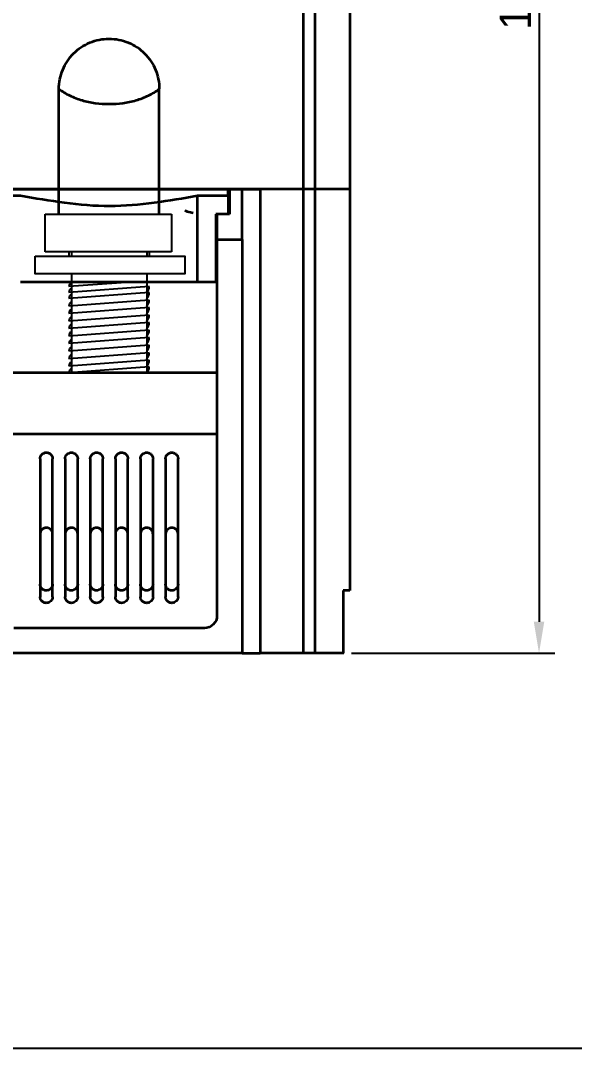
# Model space of a CAD drawing. Header units: millimetres. Extents: x 46 to 886, y 51 to 632.
# Drawn here: x 787.6 to 831.7, y 50.7 to 132.7 of the extents above; entities that cross this region are included whole.
import ezdxf

# ---------------------------------------------------------------- set-up
doc = ezdxf.new("R2010")
doc.units = ezdxf.units.MM
for name, color, linetype in [('3', 3, 'Continuous'), ('4', 133, 'Continuous'), ('55', 5, 'Continuous')]:
    doc.layers.add(name, color=color, linetype=linetype)
doc.styles.get("Standard").update_dxf_attribs({"font": 'BareunDotumPro1.ttf'})
doc.dimstyles.new('ISO-25', dxfattribs={"dimtxt": 2.5, "dimasz": 2.5, "dimexe": 1.25, "dimexo": 0.625, "dimtad": 1, "dimtxsty": 'Standard', "dimcen": 2.5, "dimadec": 0, "dimazin": 0, "dimtfac": 1, "dimtmove": 0, "dimatfit": 3, "dimfxl": 0, "dimarcsym": 0})

# ---------------------------------------------------------------- blocks, each defined once
blk = doc.blocks.new('*D37')
at = {"color": 0, "lineweight": -2}
for p, q in [((813.118, 187.256), (830.137, 187.256)), ((828.887, 184.756), (828.887, 84.756)), ((813.942, 82.256), (830.137, 82.256))]:
    blk.add_line(p, q, dxfattribs=at)
at = {"color": 0}
for points in [[(829.303, 184.756), (828.47, 184.756), (828.887, 187.256)], [(828.47, 84.756), (829.303, 84.756), (828.887, 82.256)]]:
    blk.add_solid(points, dxfattribs=at)
at = {"layer": 'Defpoints', "color": 0}
for p in [(812.493, 187.256), (813.317, 82.256), (828.887, 82.256)]:
    blk.add_point(p, dxfattribs=at)
at = {"color": 0, "insert": (827.012, 134.756), "char_height": 2.5, "attachment_point": 5, "rotation": 90}
blk.add_mtext('105', dxfattribs=at)

msp = doc.modelspace()

# ---------------------------------------------------------------- linework, layer by layer
at = {"color": 0, "linetype": 'ByBlock', "lineweight": 35}
for p, q in [((810.111, 82.256), (810.111, 171.956)), ((811.055, 82.256), (811.055, 171.956)), ((813.816, 171.956), (813.816, 119.256)), ((790.616, 117.256), (790.616, 127.256)), ((798.616, 117.256), (798.616, 127.256)), ((813.816, 119.256), (733.816, 119.256)), ((801.316, 119.256), (746.316, 119.256))]:
    msp.add_line(p, q, dxfattribs=at)
msp.add_lwpolyline([(46.411, 631.769), (886.327, 631.769), (886.327, 50.731), (46.411, 50.731)], close=True)
for points, knots in [([(790.616, 127.256), (790.616, 127.776), (790.825, 128.828), (791.715, 130.158), (793.044, 131.048), (794.096, 131.256), (794.616, 131.256)], [0, 0, 0, 0, 1.560723, 3.121445, 4.682168, 6.24289, 6.24289, 6.24289, 6.24289]), ([(794.616, 131.256), (795.137, 131.256), (796.189, 131.048), (797.518, 130.158), (798.408, 128.828), (798.616, 127.776), (798.616, 127.256)], [0, 0, 0, 0, 1.560723, 3.121445, 4.682168, 6.24289, 6.24289, 6.24289, 6.24289]), ([(790.616, 127.256), (790.886, 127.053), (791.479, 126.698), (792.462, 126.325), (793.52, 126.104), (794.616, 126.03), (795.713, 126.104), (796.771, 126.325), (797.754, 126.698), (798.347, 127.053), (798.616, 127.256)], [0, 0, 0, 0, 1.012314, 2.059029, 3.140808, 4.242998, 5.345189, 6.426967, 7.473683, 8.485997, 8.485997, 8.485997, 8.485997]), ([(801.316, 117.348), (801.243, 117.367), (801.094, 117.405), (800.871, 117.466), (800.72, 117.504), (800.645, 117.525)], [0, 0, 0, 0, 0.2286263, 0.4602496, 0.6945884, 0.6945884, 0.6945884, 0.6945884])]:
    msp.add_open_spline(points, degree=3, knots=knots, dxfattribs=at)
at = {"layer": '3', "color": 0, "linetype": 'ByBlock', "lineweight": 35}
for p, q in [((743.516, 119.256), (804.116, 119.256)), ((804.116, 118.72), (804.116, 119.256)), ((787.559, 118.72), (780.874, 118.72)), ((804.116, 118.72), (801.674, 118.72)), ((801.674, 111.856), (801.674, 118.72)), ((804.116, 118.72), (804.116, 117.256)), ((803.216, 117.256), (803.116, 117.256)), ((803.116, 117.256), (803.116, 111.856)), ((803.116, 111.856), (801.674, 111.856))]:
    msp.add_line(p, q, dxfattribs=at)
at = {"layer": '3'}
for p, q in [((789.511, 117.256), (799.592, 117.256)), ((789.511, 114.27), (789.511, 117.256)), ((799.592, 117.256), (799.592, 114.27)), ((799.592, 114.27), (789.511, 114.27)), ((791.416, 114.27), (791.416, 113.928)), ((791.616, 114.27), (791.616, 113.928)), ((797.616, 114.27), (797.616, 113.928)), ((797.816, 114.27), (797.816, 113.928)), ((791.616, 112.515), (791.616, 104.606)), ((797.616, 112.515), (797.616, 104.606)), ((796.36, 111.856), (791.416, 111.486)), ((797.816, 111.501), (791.416, 111.021)), ((797.816, 111.021), (791.416, 110.541)), ((797.816, 110.421), (791.416, 109.941)), ((797.816, 109.821), (791.416, 109.341)), ((797.816, 109.221), (791.416, 108.741)), ((797.816, 108.621), (791.416, 108.141)), ((797.816, 108.021), (791.416, 107.541)), ((797.816, 107.421), (791.416, 106.941)), ((797.816, 106.821), (791.416, 106.341)), ((797.816, 106.221), (791.416, 105.741)), ((797.816, 105.621), (791.416, 105.141)), ((797.816, 105.086), (791.416, 104.606))]:
    msp.add_line(p, q, dxfattribs=at)
msp.add_lwpolyline([(788.732, 113.928), (800.661, 113.928), (800.661, 112.515), (788.732, 112.515)], close=True, dxfattribs=at)
for centre, radius, start, end in [((791.831, 111.486), 0.414, 121.1623, 180), ((797.123, 111.501), 0.693, 314.35203, 0), ((791.831, 111.021), 0.414, 121.1623, 180), ((791.831, 110.541), 0.414, 121.1623, 180), ((797.123, 111.021), 0.693, 314.35203, 0), ((791.831, 109.941), 0.414, 121.1623, 180), ((797.123, 110.421), 0.693, 314.35203, 0), ((791.831, 109.341), 0.414, 121.1623, 180), ((791.831, 108.741), 0.414, 121.1623, 180), ((797.123, 109.821), 0.693, 314.35203, 0), ((797.123, 109.221), 0.693, 314.35203, 0), ((791.831, 108.156), 0.414, 121.1623, 180), ((797.123, 108.621), 0.693, 314.35203, 0), ((791.831, 107.556), 0.414, 121.1623, 180), ((797.123, 108.021), 0.693, 314.35203, 0), ((797.123, 107.421), 0.693, 314.35203, 0), ((791.831, 106.941), 0.414, 121.1623, 180), ((791.831, 106.341), 0.414, 121.1623, 180), ((797.123, 106.821), 0.693, 314.35203, 0), ((791.831, 105.741), 0.414, 121.1623, 180), ((797.123, 106.221), 0.693, 314.35203, 0), ((791.831, 105.141), 0.414, 121.1623, 180), ((791.831, 104.621), 0.414, 121.1623, 180), ((797.123, 105.621), 0.693, 314.35203, 0), ((797.123, 105.086), 0.693, 314.35203, 0)]:
    msp.add_arc(centre, radius, start, end, dxfattribs=at)
at = {"layer": '3', "color": 0, "linetype": 'ByBlock', "lineweight": 35}
msp.add_open_spline([(801.674, 118.72), (799.385, 118.338), (797.063, 117.907), (792.262, 117.897), (789.862, 118.336), (787.559, 118.72)], degree=3, knots=[0, 0, 0, 0, 0.5, 0.5, 1, 1, 1, 1], dxfattribs=at)
msp.add_rational_spline([(801.674, 111.856), (797.032, 111.856), (792.201, 111.856), (787.559, 111.856)], [0.989961183242, 0.963981359512, 0.963981359512, 0.989961183242], degree=3, dxfattribs=at)
at = {"layer": '4', "color": 0, "linetype": 'ByBlock', "lineweight": 35}
for p, q in [((804.116, 119.256), (804.216, 119.256)), ((804.216, 119.256), (805.216, 119.256)), ((804.216, 119.256), (804.216, 117.256)), ((805.216, 115.256), (805.216, 119.256)), ((805.216, 119.256), (806.652, 119.256)), ((806.652, 119.256), (806.652, 82.256)), ((813.816, 119.256), (806.652, 119.256)), ((813.816, 119.256), (813.816, 87.256)), ((804.216, 117.256), (803.216, 117.256)), ((803.216, 117.256), (803.216, 115.256)), ((803.216, 115.256), (803.216, 85.256)), ((803.216, 115.256), (805.216, 115.256)), ((805.216, 115.256), (805.216, 82.256)), ((789.116, 97.756), (789.116, 86.756)), ((790.116, 86.756), (790.116, 97.756)), ((791.116, 97.756), (791.116, 86.756)), ((792.116, 86.756), (792.116, 97.756)), ((793.116, 97.756), (793.116, 86.756)), ((794.116, 86.756), (794.116, 97.756)), ((795.116, 97.756), (795.116, 86.756)), ((796.116, 86.756), (796.116, 97.756)), ((797.116, 97.756), (797.116, 86.756)), ((798.116, 86.756), (798.116, 97.756)), ((799.116, 97.756), (799.116, 86.756)), ((800.116, 86.756), (800.116, 97.756)), ((813.816, 87.256), (813.279, 87.256)), ((802.216, 84.256), (787.016, 84.256)), ((805.216, 82.256), (742.416, 82.256)), ((805.216, 82.256), (806.652, 82.256)), ((813.266, 82.256), (806.652, 82.256))]:
    msp.add_line(p, q, dxfattribs=at)
at = {"layer": '4', "color": 0, "linetype": 'ByBlock', "lineweight": 35, "extrusion": (0, 0, -1)}
msp.add_arc((-802.216, 85.256), 1, 180, 270, dxfattribs=at)
at = {"layer": '4', "color": 0, "linetype": 'ByBlock', "lineweight": 35}
for points in [[(803.216, 104.606), (797.601, 104.606), (791.632, 104.606), (786.016, 104.606)], [(786.016, 99.756), (791.632, 99.756), (797.601, 99.756), (803.216, 99.756)]]:
    msp.add_rational_spline(points, [1, 0.960635087259, 0.960635087259, 1], degree=3, dxfattribs=at)
for points, knots in [([(789.116, 97.756), (789.116, 97.79), (789.12, 97.822), (789.133, 97.887), (789.143, 97.919), (789.168, 97.98), (789.184, 98.009), (789.221, 98.063), (789.242, 98.089), (789.311, 98.157), (789.367, 98.194), (789.457, 98.231), (789.488, 98.24), (789.551, 98.253), (789.583, 98.256), (789.648, 98.256), (789.681, 98.253), (789.744, 98.241), (789.775, 98.231), (789.835, 98.207), (789.864, 98.191), (789.919, 98.156), (789.944, 98.135), (789.991, 98.089), (790.012, 98.064), (790.049, 98.009), (790.065, 97.98), (790.09, 97.919), (790.1, 97.888), (790.113, 97.823), (790.116, 97.789), (790.116, 97.756)], [0, 0, 0, 0, 0.0625, 0.0625, 0.125, 0.125, 0.1875, 0.1875, 0.25, 0.25, 0.375, 0.375, 0.4375, 0.4375, 0.5, 0.5, 0.5625, 0.5625, 0.625, 0.625, 0.6875, 0.6875, 0.75, 0.75, 0.8125, 0.8125, 0.875, 0.875, 0.9375, 0.9375, 1, 1, 1, 1]), ([(791.116, 97.756), (791.116, 97.789), (791.12, 97.822), (791.133, 97.886), (791.142, 97.918), (791.168, 97.979), (791.183, 98.007), (791.22, 98.062), (791.241, 98.088), (791.31, 98.156), (791.366, 98.194), (791.486, 98.243), (791.551, 98.256), (791.649, 98.256), (791.682, 98.253), (791.745, 98.24), (791.776, 98.231), (791.837, 98.206), (791.866, 98.19), (791.92, 98.154), (791.946, 98.134), (791.992, 98.087), (792.013, 98.062), (792.05, 98.008), (792.065, 97.979), (792.091, 97.918), (792.1, 97.887), (792.113, 97.822), (792.116, 97.789), (792.116, 97.756)], [0, 0, 0, 0, 0.0625, 0.0625, 0.125, 0.125, 0.1875, 0.1875, 0.25, 0.25, 0.375, 0.375, 0.5, 0.5, 0.5625, 0.5625, 0.625, 0.625, 0.6875, 0.6875, 0.75, 0.75, 0.8125, 0.8125, 0.875, 0.875, 0.9375, 0.9375, 1, 1, 1, 1]), ([(793.116, 97.756), (793.116, 97.789), (793.12, 97.822), (793.132, 97.886), (793.142, 97.917), (793.167, 97.978), (793.183, 98.007), (793.219, 98.061), (793.24, 98.087), (793.309, 98.156), (793.365, 98.193), (793.485, 98.243), (793.551, 98.256), (793.649, 98.256), (793.682, 98.253), (793.746, 98.24), (793.777, 98.231), (793.838, 98.205), (793.867, 98.19), (793.921, 98.154), (793.946, 98.133), (793.993, 98.086), (794.014, 98.061), (794.05, 98.007), (794.066, 97.978), (794.091, 97.917), (794.1, 97.886), (794.113, 97.822), (794.116, 97.789), (794.116, 97.756)], [0, 0, 0, 0, 0.0625, 0.0625, 0.125, 0.125, 0.1875, 0.1875, 0.25, 0.25, 0.375, 0.375, 0.5, 0.5, 0.5625, 0.5625, 0.625, 0.625, 0.6875, 0.6875, 0.75, 0.75, 0.8125, 0.8125, 0.875, 0.875, 0.9375, 0.9375, 1, 1, 1, 1]), ([(795.116, 97.756), (795.116, 97.789), (795.12, 97.822), (795.132, 97.886), (795.142, 97.917), (795.167, 97.978), (795.183, 98.007), (795.219, 98.061), (795.24, 98.087), (795.309, 98.156), (795.365, 98.193), (795.485, 98.243), (795.551, 98.256), (795.649, 98.256), (795.682, 98.253), (795.746, 98.24), (795.777, 98.231), (795.838, 98.206), (795.867, 98.19), (795.921, 98.154), (795.946, 98.133), (795.993, 98.087), (796.014, 98.061), (796.05, 98.007), (796.066, 97.978), (796.091, 97.917), (796.1, 97.886), (796.113, 97.822), (796.116, 97.789), (796.116, 97.756)], [0, 0, 0, 0, 0.0625, 0.0625, 0.125, 0.125, 0.1875, 0.1875, 0.25, 0.25, 0.375, 0.375, 0.5, 0.5, 0.5625, 0.5625, 0.625, 0.625, 0.6875, 0.6875, 0.75, 0.75, 0.8125, 0.8125, 0.875, 0.875, 0.9375, 0.9375, 1, 1, 1, 1]), ([(797.116, 97.756), (797.116, 97.789), (797.12, 97.822), (797.133, 97.886), (797.142, 97.918), (797.168, 97.979), (797.183, 98.007), (797.219, 98.062), (797.241, 98.087), (797.31, 98.156), (797.366, 98.194), (797.486, 98.243), (797.552, 98.256), (797.649, 98.256), (797.682, 98.253), (797.746, 98.24), (797.777, 98.231), (797.837, 98.206), (797.866, 98.19), (797.92, 98.154), (797.946, 98.134), (797.992, 98.087), (798.013, 98.062), (798.05, 98.008), (798.065, 97.979), (798.091, 97.918), (798.1, 97.887), (798.113, 97.822), (798.116, 97.789), (798.116, 97.756)], [0, 0, 0, 0, 0.0625, 0.0625, 0.125, 0.125, 0.1875, 0.1875, 0.25, 0.25, 0.375, 0.375, 0.5, 0.5, 0.5625, 0.5625, 0.625, 0.625, 0.6875, 0.6875, 0.75, 0.75, 0.8125, 0.8125, 0.875, 0.875, 0.9375, 0.9375, 1, 1, 1, 1]), ([(799.116, 97.756), (799.116, 97.789), (799.12, 97.822), (799.133, 97.887), (799.143, 97.919), (799.168, 97.98), (799.184, 98.009), (799.221, 98.063), (799.242, 98.089), (799.312, 98.158), (799.368, 98.195), (799.458, 98.231), (799.489, 98.241), (799.553, 98.253), (799.585, 98.256), (799.649, 98.256), (799.682, 98.253), (799.745, 98.24), (799.776, 98.231), (799.836, 98.206), (799.865, 98.191), (799.919, 98.155), (799.944, 98.135), (799.991, 98.089), (800.012, 98.063), (800.049, 98.009), (800.065, 97.98), (800.09, 97.919), (800.1, 97.888), (800.113, 97.823), (800.116, 97.789), (800.116, 97.756)], [0, 0, 0, 0, 0.0625, 0.0625, 0.125, 0.125, 0.1875, 0.1875, 0.25, 0.25, 0.375, 0.375, 0.4375, 0.4375, 0.5, 0.5, 0.5625, 0.5625, 0.625, 0.625, 0.6875, 0.6875, 0.75, 0.75, 0.8125, 0.8125, 0.875, 0.875, 0.9375, 0.9375, 1, 1, 1, 1]), ([(790.116, 91.756), (790.116, 91.79), (790.113, 91.822), (790.1, 91.887), (790.09, 91.919), (790.064, 91.98), (790.049, 92.009), (790.012, 92.064), (789.991, 92.089), (789.921, 92.158), (789.865, 92.195), (789.775, 92.231), (789.743, 92.241), (789.68, 92.253), (789.648, 92.256), (789.583, 92.256), (789.551, 92.253), (789.488, 92.24), (789.457, 92.231), (789.397, 92.206), (789.368, 92.191), (789.314, 92.155), (789.289, 92.135), (789.218, 92.066), (789.181, 92.011), (789.143, 91.919), (789.133, 91.888), (789.12, 91.823), (789.116, 91.79), (789.116, 91.756)], [0, 0, 0, 0, 0.0625, 0.0625, 0.125, 0.125, 0.1875, 0.1875, 0.25, 0.25, 0.375, 0.375, 0.4375, 0.4375, 0.5, 0.5, 0.5625, 0.5625, 0.625, 0.625, 0.6875, 0.6875, 0.75, 0.75, 0.875, 0.875, 0.9375, 0.9375, 1, 1, 1, 1]), ([(792.116, 91.756), (792.116, 91.789), (792.113, 91.822), (792.1, 91.886), (792.091, 91.918), (792.065, 91.979), (792.05, 92.007), (792.013, 92.062), (791.992, 92.088), (791.923, 92.157), (791.867, 92.194), (791.747, 92.243), (791.681, 92.256), (791.584, 92.256), (791.551, 92.253), (791.487, 92.24), (791.456, 92.231), (791.396, 92.206), (791.367, 92.19), (791.312, 92.154), (791.287, 92.134), (791.24, 92.087), (791.22, 92.062), (791.183, 92.008), (791.168, 91.979), (791.142, 91.918), (791.133, 91.887), (791.12, 91.822), (791.116, 91.789), (791.116, 91.756)], [0, 0, 0, 0, 0.0625, 0.0625, 0.125, 0.125, 0.1875, 0.1875, 0.25, 0.25, 0.375, 0.375, 0.5, 0.5, 0.5625, 0.5625, 0.625, 0.625, 0.6875, 0.6875, 0.75, 0.75, 0.8125, 0.8125, 0.875, 0.875, 0.9375, 0.9375, 1, 1, 1, 1]), ([(794.116, 91.756), (794.116, 91.789), (794.113, 91.822), (794.1, 91.885), (794.091, 91.917), (794.066, 91.978), (794.05, 92.006), (794.014, 92.061), (793.993, 92.087), (793.924, 92.156), (793.868, 92.193), (793.748, 92.243), (793.682, 92.256), (793.584, 92.256), (793.551, 92.253), (793.487, 92.24), (793.456, 92.231), (793.395, 92.206), (793.366, 92.19), (793.312, 92.154), (793.287, 92.133), (793.24, 92.087), (793.219, 92.061), (793.183, 92.007), (793.167, 91.978), (793.142, 91.917), (793.133, 91.886), (793.12, 91.822), (793.116, 91.789), (793.116, 91.756)], [0, 0, 0, 0, 0.0625, 0.0625, 0.125, 0.125, 0.1875, 0.1875, 0.25, 0.25, 0.375, 0.375, 0.5, 0.5, 0.5625, 0.5625, 0.625, 0.625, 0.6875, 0.6875, 0.75, 0.75, 0.8125, 0.8125, 0.875, 0.875, 0.9375, 0.9375, 1, 1, 1, 1]), ([(796.116, 91.756), (796.116, 91.789), (796.113, 91.822), (796.1, 91.886), (796.091, 91.917), (796.066, 91.978), (796.05, 92.007), (796.014, 92.061), (795.993, 92.086), (795.947, 92.133), (795.921, 92.154), (795.867, 92.19), (795.838, 92.205), (795.778, 92.23), (795.746, 92.24), (795.682, 92.253), (795.649, 92.256), (795.552, 92.256), (795.486, 92.243), (795.365, 92.193), (795.309, 92.156), (795.24, 92.087), (795.219, 92.061), (795.183, 92.007), (795.167, 91.978), (795.142, 91.917), (795.132, 91.886), (795.12, 91.822), (795.116, 91.789), (795.116, 91.756)], [0, 0, 0, 0, 0.0625, 0.0625, 0.125, 0.125, 0.1875, 0.1875, 0.25, 0.25, 0.3125, 0.3125, 0.375, 0.375, 0.4375, 0.4375, 0.5, 0.5, 0.625, 0.625, 0.75, 0.75, 0.8125, 0.8125, 0.875, 0.875, 0.9375, 0.9375, 1, 1, 1, 1]), ([(798.116, 91.756), (798.116, 91.789), (798.113, 91.822), (798.1, 91.887), (798.091, 91.918), (798.065, 91.979), (798.05, 92.008), (798.013, 92.062), (797.993, 92.087), (797.946, 92.134), (797.921, 92.154), (797.867, 92.19), (797.838, 92.206), (797.777, 92.231), (797.746, 92.24), (797.683, 92.253), (797.65, 92.256), (797.552, 92.256), (797.487, 92.243), (797.366, 92.194), (797.31, 92.157), (797.241, 92.088), (797.22, 92.062), (797.183, 92.008), (797.168, 91.979), (797.142, 91.918), (797.133, 91.886), (797.12, 91.822), (797.116, 91.789), (797.116, 91.756)], [0, 0, 0, 0, 0.0625, 0.0625, 0.125, 0.125, 0.1875, 0.1875, 0.25, 0.25, 0.3125, 0.3125, 0.375, 0.375, 0.4375, 0.4375, 0.5, 0.5, 0.625, 0.625, 0.75, 0.75, 0.8125, 0.8125, 0.875, 0.875, 0.9375, 0.9375, 1, 1, 1, 1]), ([(800.116, 91.756), (800.116, 91.79), (800.113, 91.823), (800.1, 91.888), (800.09, 91.919), (800.065, 91.98), (800.049, 92.009), (800.012, 92.063), (799.991, 92.089), (799.944, 92.135), (799.919, 92.155), (799.865, 92.191), (799.836, 92.206), (799.776, 92.231), (799.746, 92.24), (799.682, 92.253), (799.65, 92.256), (799.585, 92.256), (799.553, 92.253), (799.49, 92.241), (799.458, 92.231), (799.368, 92.195), (799.312, 92.158), (799.242, 92.09), (799.221, 92.064), (799.184, 92.009), (799.168, 91.98), (799.143, 91.919), (799.133, 91.887), (799.12, 91.823), (799.116, 91.79), (799.116, 91.756)], [0, 0, 0, 0, 0.0625, 0.0625, 0.125, 0.125, 0.1875, 0.1875, 0.25, 0.25, 0.3125, 0.3125, 0.375, 0.375, 0.4375, 0.4375, 0.5, 0.5, 0.5625, 0.5625, 0.625, 0.625, 0.75, 0.75, 0.8125, 0.8125, 0.875, 0.875, 0.9375, 0.9375, 1, 1, 1, 1]), ([(790.116, 87.756), (790.116, 87.723), (790.113, 87.69), (790.1, 87.625), (790.09, 87.593), (790.065, 87.532), (790.049, 87.503), (790.012, 87.448), (789.991, 87.423), (789.921, 87.354), (789.865, 87.317), (789.775, 87.281), (789.744, 87.271), (789.68, 87.259), (789.648, 87.256), (789.583, 87.256), (789.551, 87.259), (789.488, 87.272), (789.457, 87.281), (789.397, 87.306), (789.368, 87.321), (789.314, 87.357), (789.289, 87.377), (789.218, 87.446), (789.181, 87.501), (789.143, 87.593), (789.133, 87.624), (789.12, 87.689), (789.116, 87.723), (789.116, 87.756)], [0, 0, 0, 0, 0.0625, 0.0625, 0.125, 0.125, 0.1875, 0.1875, 0.25, 0.25, 0.375, 0.375, 0.4375, 0.4375, 0.5, 0.5, 0.5625, 0.5625, 0.625, 0.625, 0.6875, 0.6875, 0.75, 0.75, 0.875, 0.875, 0.9375, 0.9375, 1, 1, 1, 1]), ([(792.116, 87.756), (792.116, 87.723), (792.113, 87.69), (792.1, 87.626), (792.091, 87.594), (792.065, 87.533), (792.05, 87.505), (792.013, 87.45), (791.992, 87.425), (791.923, 87.355), (791.867, 87.318), (791.747, 87.269), (791.681, 87.256), (791.584, 87.256), (791.551, 87.259), (791.487, 87.272), (791.456, 87.281), (791.396, 87.306), (791.366, 87.322), (791.312, 87.358), (791.287, 87.378), (791.24, 87.425), (791.22, 87.45), (791.183, 87.504), (791.168, 87.533), (791.142, 87.594), (791.133, 87.625), (791.12, 87.69), (791.116, 87.723), (791.116, 87.756)], [0, 0, 0, 0, 0.0625, 0.0625, 0.125, 0.125, 0.1875, 0.1875, 0.25, 0.25, 0.375, 0.375, 0.5, 0.5, 0.5625, 0.5625, 0.625, 0.625, 0.6875, 0.6875, 0.75, 0.75, 0.8125, 0.8125, 0.875, 0.875, 0.9375, 0.9375, 1, 1, 1, 1]), ([(794.116, 87.756), (794.116, 87.723), (794.113, 87.691), (794.1, 87.627), (794.091, 87.595), (794.066, 87.534), (794.05, 87.506), (794.014, 87.451), (793.993, 87.425), (793.924, 87.356), (793.868, 87.319), (793.748, 87.269), (793.682, 87.256), (793.584, 87.256), (793.551, 87.259), (793.487, 87.272), (793.456, 87.281), (793.395, 87.306), (793.366, 87.322), (793.312, 87.358), (793.287, 87.379), (793.24, 87.425), (793.219, 87.451), (793.183, 87.505), (793.167, 87.534), (793.142, 87.595), (793.133, 87.626), (793.12, 87.69), (793.116, 87.723), (793.116, 87.756)], [0, 0, 0, 0, 0.0625, 0.0625, 0.125, 0.125, 0.1875, 0.1875, 0.25, 0.25, 0.375, 0.375, 0.5, 0.5, 0.5625, 0.5625, 0.625, 0.625, 0.6875, 0.6875, 0.75, 0.75, 0.8125, 0.8125, 0.875, 0.875, 0.9375, 0.9375, 1, 1, 1, 1]), ([(796.116, 87.756), (796.116, 87.723), (796.113, 87.691), (796.1, 87.627), (796.091, 87.595), (796.066, 87.534), (796.05, 87.506), (796.014, 87.451), (795.993, 87.425), (795.924, 87.356), (795.868, 87.319), (795.748, 87.269), (795.682, 87.256), (795.584, 87.256), (795.551, 87.259), (795.487, 87.272), (795.456, 87.281), (795.395, 87.306), (795.366, 87.322), (795.312, 87.358), (795.287, 87.379), (795.24, 87.425), (795.219, 87.451), (795.183, 87.505), (795.167, 87.534), (795.142, 87.595), (795.133, 87.626), (795.12, 87.69), (795.116, 87.723), (795.116, 87.756)], [0, 0, 0, 0, 0.0625, 0.0625, 0.125, 0.125, 0.1875, 0.1875, 0.25, 0.25, 0.375, 0.375, 0.5, 0.5, 0.5625, 0.5625, 0.625, 0.625, 0.6875, 0.6875, 0.75, 0.75, 0.8125, 0.8125, 0.875, 0.875, 0.9375, 0.9375, 1, 1, 1, 1]), ([(798.116, 87.756), (798.116, 87.723), (798.113, 87.69), (798.1, 87.626), (798.091, 87.594), (798.065, 87.534), (798.05, 87.505), (798.013, 87.45), (797.992, 87.425), (797.923, 87.356), (797.867, 87.319), (797.748, 87.269), (797.682, 87.256), (797.585, 87.256), (797.552, 87.259), (797.488, 87.272), (797.457, 87.281), (797.396, 87.306), (797.367, 87.321), (797.313, 87.357), (797.288, 87.378), (797.241, 87.425), (797.22, 87.45), (797.183, 87.504), (797.168, 87.533), (797.142, 87.594), (797.133, 87.625), (797.12, 87.69), (797.116, 87.723), (797.116, 87.756)], [0, 0, 0, 0, 0.0625, 0.0625, 0.125, 0.125, 0.1875, 0.1875, 0.25, 0.25, 0.375, 0.375, 0.5, 0.5, 0.5625, 0.5625, 0.625, 0.625, 0.6875, 0.6875, 0.75, 0.75, 0.8125, 0.8125, 0.875, 0.875, 0.9375, 0.9375, 1, 1, 1, 1]), ([(800.116, 87.756), (800.116, 87.723), (800.113, 87.69), (800.1, 87.625), (800.09, 87.593), (800.065, 87.532), (800.049, 87.503), (800.012, 87.449), (799.991, 87.423), (799.921, 87.355), (799.866, 87.318), (799.776, 87.281), (799.745, 87.272), (799.682, 87.259), (799.65, 87.256), (799.585, 87.256), (799.553, 87.259), (799.489, 87.271), (799.458, 87.281), (799.398, 87.305), (799.369, 87.32), (799.315, 87.356), (799.289, 87.376), (799.242, 87.423), (799.221, 87.448), (799.184, 87.502), (799.168, 87.532), (799.143, 87.593), (799.133, 87.624), (799.12, 87.689), (799.116, 87.723), (799.116, 87.756)], [0, 0, 0, 0, 0.0625, 0.0625, 0.125, 0.125, 0.1875, 0.1875, 0.25, 0.25, 0.375, 0.375, 0.4375, 0.4375, 0.5, 0.5, 0.5625, 0.5625, 0.625, 0.625, 0.6875, 0.6875, 0.75, 0.75, 0.8125, 0.8125, 0.875, 0.875, 0.9375, 0.9375, 1, 1, 1, 1]), ([(790.116, 86.756), (790.116, 86.723), (790.113, 86.69), (790.1, 86.625), (790.09, 86.593), (790.065, 86.532), (790.049, 86.503), (790.012, 86.448), (789.991, 86.423), (789.921, 86.354), (789.865, 86.317), (789.775, 86.281), (789.743, 86.271), (789.68, 86.259), (789.648, 86.256), (789.583, 86.256), (789.551, 86.259), (789.487, 86.272), (789.456, 86.281), (789.396, 86.306), (789.367, 86.321), (789.313, 86.357), (789.288, 86.377), (789.241, 86.424), (789.221, 86.449), (789.184, 86.503), (789.168, 86.532), (789.143, 86.593), (789.133, 86.625), (789.12, 86.689), (789.116, 86.723), (789.116, 86.756)], [0, 0, 0, 0, 0.0625, 0.0625, 0.125, 0.125, 0.1875, 0.1875, 0.25, 0.25, 0.375, 0.375, 0.4375, 0.4375, 0.5, 0.5, 0.5625, 0.5625, 0.625, 0.625, 0.6875, 0.6875, 0.75, 0.75, 0.8125, 0.8125, 0.875, 0.875, 0.9375, 0.9375, 1, 1, 1, 1]), ([(792.116, 86.756), (792.116, 86.723), (792.113, 86.69), (792.1, 86.626), (792.091, 86.594), (792.065, 86.533), (792.05, 86.505), (792.013, 86.45), (791.992, 86.424), (791.923, 86.355), (791.867, 86.318), (791.746, 86.269), (791.681, 86.256), (791.583, 86.256), (791.55, 86.259), (791.487, 86.272), (791.456, 86.282), (791.395, 86.306), (791.366, 86.322), (791.312, 86.358), (791.287, 86.379), (791.24, 86.425), (791.219, 86.45), (791.183, 86.504), (791.167, 86.534), (791.142, 86.594), (791.133, 86.626), (791.12, 86.69), (791.116, 86.723), (791.116, 86.756)], [0, 0, 0, 0, 0.0625, 0.0625, 0.125, 0.125, 0.1875, 0.1875, 0.25, 0.25, 0.375, 0.375, 0.5, 0.5, 0.5625, 0.5625, 0.625, 0.625, 0.6875, 0.6875, 0.75, 0.75, 0.8125, 0.8125, 0.875, 0.875, 0.9375, 0.9375, 1, 1, 1, 1]), ([(794.116, 86.756), (794.116, 86.723), (794.113, 86.69), (794.1, 86.626), (794.091, 86.595), (794.066, 86.534), (794.05, 86.505), (794.014, 86.451), (793.993, 86.425), (793.923, 86.356), (793.868, 86.319), (793.747, 86.269), (793.681, 86.256), (793.584, 86.256), (793.55, 86.259), (793.486, 86.272), (793.455, 86.282), (793.395, 86.307), (793.366, 86.322), (793.311, 86.359), (793.286, 86.379), (793.24, 86.426), (793.219, 86.451), (793.183, 86.505), (793.167, 86.534), (793.142, 86.595), (793.133, 86.626), (793.12, 86.69), (793.116, 86.723), (793.116, 86.756)], [0, 0, 0, 0, 0.0625, 0.0625, 0.125, 0.125, 0.1875, 0.1875, 0.25, 0.25, 0.375, 0.375, 0.5, 0.5, 0.5625, 0.5625, 0.625, 0.625, 0.6875, 0.6875, 0.75, 0.75, 0.8125, 0.8125, 0.875, 0.875, 0.9375, 0.9375, 1, 1, 1, 1]), ([(796.116, 86.756), (796.116, 86.723), (796.113, 86.691), (796.1, 86.627), (796.091, 86.595), (796.066, 86.534), (796.05, 86.506), (796.014, 86.451), (795.993, 86.425), (795.924, 86.356), (795.868, 86.319), (795.748, 86.269), (795.682, 86.256), (795.584, 86.256), (795.551, 86.259), (795.487, 86.272), (795.456, 86.281), (795.395, 86.306), (795.366, 86.322), (795.312, 86.358), (795.287, 86.379), (795.24, 86.425), (795.219, 86.451), (795.183, 86.505), (795.167, 86.534), (795.142, 86.595), (795.133, 86.626), (795.12, 86.69), (795.116, 86.723), (795.116, 86.756)], [0, 0, 0, 0, 0.0625, 0.0625, 0.125, 0.125, 0.1875, 0.1875, 0.25, 0.25, 0.375, 0.375, 0.5, 0.5, 0.5625, 0.5625, 0.625, 0.625, 0.6875, 0.6875, 0.75, 0.75, 0.8125, 0.8125, 0.875, 0.875, 0.9375, 0.9375, 1, 1, 1, 1]), ([(798.116, 86.756), (798.116, 86.723), (798.113, 86.69), (798.1, 86.626), (798.091, 86.594), (798.065, 86.534), (798.05, 86.505), (798.014, 86.45), (797.992, 86.425), (797.923, 86.356), (797.867, 86.319), (797.778, 86.282), (797.746, 86.272), (797.682, 86.259), (797.65, 86.256), (797.585, 86.256), (797.552, 86.259), (797.488, 86.272), (797.457, 86.281), (797.396, 86.306), (797.367, 86.322), (797.313, 86.358), (797.287, 86.378), (797.241, 86.425), (797.22, 86.45), (797.183, 86.504), (797.168, 86.533), (797.142, 86.594), (797.133, 86.625), (797.12, 86.69), (797.116, 86.723), (797.116, 86.756)], [0, 0, 0, 0, 0.0625, 0.0625, 0.125, 0.125, 0.1875, 0.1875, 0.25, 0.25, 0.375, 0.375, 0.4375, 0.4375, 0.5, 0.5, 0.5625, 0.5625, 0.625, 0.625, 0.6875, 0.6875, 0.75, 0.75, 0.8125, 0.8125, 0.875, 0.875, 0.9375, 0.9375, 1, 1, 1, 1]), ([(800.116, 86.756), (800.116, 86.723), (800.113, 86.69), (800.1, 86.625), (800.09, 86.593), (800.065, 86.532), (800.049, 86.503), (800.012, 86.449), (799.991, 86.423), (799.922, 86.355), (799.866, 86.318), (799.777, 86.281), (799.745, 86.272), (799.682, 86.259), (799.65, 86.256), (799.585, 86.256), (799.552, 86.259), (799.489, 86.272), (799.458, 86.281), (799.398, 86.305), (799.369, 86.321), (799.314, 86.356), (799.289, 86.377), (799.242, 86.423), (799.221, 86.448), (799.184, 86.503), (799.168, 86.532), (799.143, 86.593), (799.133, 86.624), (799.12, 86.689), (799.116, 86.723), (799.116, 86.756)], [0, 0, 0, 0, 0.0625, 0.0625, 0.125, 0.125, 0.1875, 0.1875, 0.25, 0.25, 0.375, 0.375, 0.4375, 0.4375, 0.5, 0.5, 0.5625, 0.5625, 0.625, 0.625, 0.6875, 0.6875, 0.75, 0.75, 0.8125, 0.8125, 0.875, 0.875, 0.9375, 0.9375, 1, 1, 1, 1])]:
    msp.add_open_spline(points, degree=3, knots=knots, dxfattribs=at)
msp.add_open_spline([(813.279, 87.256), (813.275, 85.589), (813.27, 83.923), (813.266, 82.256)], degree=3, dxfattribs=at)
at = {"layer": '55', "color": 0, "linetype": 'ByBlock', "lineweight": 35}
msp.add_line((813.317, 82.256), (813.265, 82.256), dxfattribs=at)

# ---------------------------------------------------------------- dimensions: what is measured, and where the dimension line sits
dim = msp.add_linear_dim(base=(828.887, 82.256), p1=(812.493, 187.256), p2=(813.317, 82.256), angle=90, dimstyle='ISO-25')
dim.commit()
dim.dimension.update_dxf_attribs({"geometry": '*D37', "text_midpoint": (827.012, 134.756)})

doc.saveas('drawing.dxf')
